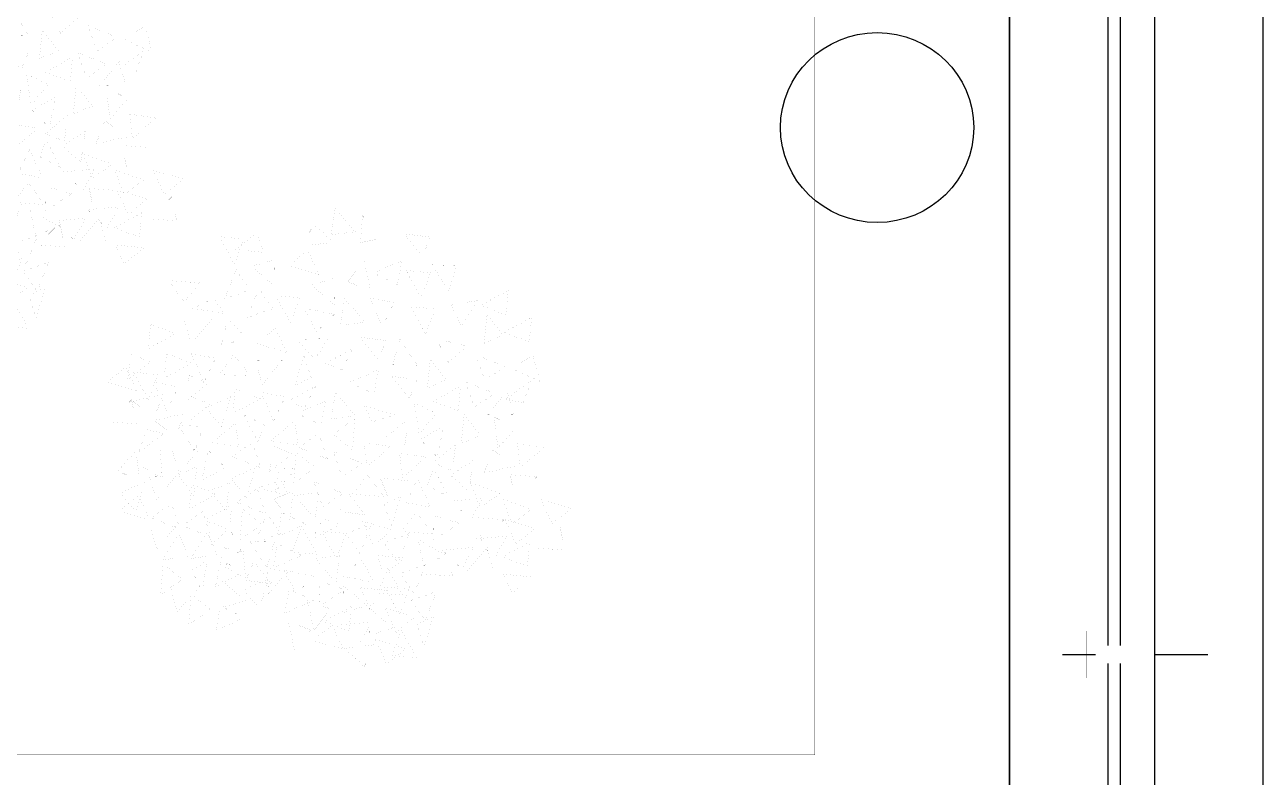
# Model space of a CAD drawing. Extents: x 7690 to 8871, y -6511 to -5312.
# Drawn here: x 8695.6 to 8778.2, y -6456.2 to -6406 of the extents above; entities that cross this region are included whole.
import ezdxf

# ---------------------------------------------------------------- set-up
doc = ezdxf.new("R2010")
doc.units = 0
doc.header["$MEASUREMENT"] = 0
doc.linetypes.add('LONG_DASHES', pattern=[1.5, 1, -0.5])
doc.layers.get('0').update_dxf_attribs({"linetype": 'CONTINUOUS'})
for name, color, linetype in [('A-NEU-GRUNDRISS', 7, 'CONTINUOUS'), ('BWZ121_GF-POLYGON', 7, 'CONTINUOUS'), ('BWZ122_NGF-POLYGON', 7, 'CONTINUOUS'), ('FM_OBJEKT_DOSE', 7, 'CONTINUOUS'), ('FM_OBJEKT_GESCHOSS', 7, 'CONTINUOUS'), ('FM_OBJEKT_MOEBEL', 7, 'CONTINUOUS'), ('FM_OBJEKT_RAUM', 7, 'CONTINUOUS'), ('Z1_POLYGONE_FLÄCHENNACHWEIS', 7, 'CONTINUOUS')]:
    doc.layers.add(name, color=color, linetype=linetype)

# ---------------------------------------------------------------- blocks, each defined once
blk = doc.blocks.new('*D22')
at = {"layer": 'FM_OBJEKT_GESCHOSS', "color": 250, "linetype": 'Continuous', "const_width": 0.00174}
blk.add_lwpolyline([(8161.6821, -6162.5566), (8161.6821, -6493.2646), (8778.2168, -6493.2646), (8778.2168, -5660.9834), (8447.5059, -5660.9834), (8447.5059, -5330.3032), (7830.9731, -5330.2744), (7830.9746, -5767.6758), (7720.7378, -5767.6758), (7720.7378, -5751.9277), (7704.9897, -5751.9277), (7704.9897, -5767.6758), (7720.7378, -5767.6758), (7720.7378, -5767.6758), (7830.9746, -5767.6758), (7830.9746, -6162.5566), (8161.6821, -6162.5566), (8246.5254, -6081.0605), (8246.5254, -6073.5806), (8330.5762, -6073.5806), (8330.5762, -6081.0605), (8246.5254, -6081.0605)], close=True, dxfattribs=at)
blk = doc.blocks.new('*D37')
at = {"layer": 'A-NEU-GRUNDRISS', "color": 250, "linetype": 'Continuous'}
for p, q in [((8778.2129, -6492.0801), (8778.2129, -6352.5137)), ((8778.2129, -6493.2612), (8778.2129, -6352.5137)), ((8761.2832, -6478.3008), (8761.2832, -6354.0884)), ((8770.9688, -6353.5068), (8770.9688, -6486.0181)), ((8767.8379, -6404.4814), (8767.8379, -6447.3955)), ((8768.666, -6404.4814), (8768.666, -6447.3955)), ((8764.8281, -6447.9858), (8767.0332, -6447.9863)), ((8770.9707, -6447.9863), (8774.5254, -6447.9863)), ((8767.8379, -6448.5767), (8767.8379, -6479.2852)), ((8768.666, -6448.5767), (8768.666, -6479.2852))]:
    blk.add_line(p, q, dxfattribs=at)
at = {"layer": 'A-NEU-GRUNDRISS', "color": 250, "linetype": 'Continuous', "const_width": 0.00174}
for points in [[(8769.4961, -6404.4814), (8767.0332, -6404.4814), (8767.0332, -6447.3955), (8769.4961, -6447.3955)], [(8766.4023, -6446.4111), (8761.2832, -6446.4111), (8761.2832, -6449.5605), (8766.4023, -6449.5605)], [(8769.4922, -6447.5923), (8767.0332, -6447.5923), (8767.0332, -6448.3794), (8769.4922, -6448.3794)], [(8770.9707, -6446.9932), (8769.791, -6446.9932), (8769.791, -6448.9795), (8770.9707, -6448.9795)], [(8774.5254, -6446.9463), (8772.7734, -6446.9463), (8772.7734, -6449.0923), (8774.5254, -6449.0923)], [(8769.4922, -6448.5767), (8767.0352, -6448.5767), (8767.0352, -6479.2852), (8769.4922, -6479.2852)]]:
    blk.add_lwpolyline(points, close=True, dxfattribs=at)
blk = doc.blocks.new('*D135')
at = {"layer": 'BWZ122_NGF-POLYGON', "color": 6, "linetype": 'Continuous', "const_width": 0.0139}
blk.add_lwpolyline([(8761.2852, -6349.167), (8761.2852, -6459.4028), (8760.1035, -6459.4028), (8760.1035, -6466.4897), (8748.291, -6466.4897), (8748.291, -6459.4028), (8760.1035, -6459.4028), (8761.2832, -6459.4028), (8761.2832, -6476.333), (8530.6563, -6476.333)], dxfattribs=at)
blk = doc.blocks.new('*D226')
at = {"layer": 'FM_OBJEKT_MOEBEL', "color": 8, "linetype": 'Continuous', "const_width": 0.00174}
for points in [[(8690.375, -6396.2632), (8690.1094, -6398.0347), (8691.7344, -6397.8413), (8690.375, -6396.2632)], [(8692.2109, -6396.769), (8692.084, -6398.5557), (8693.6875, -6398.2383), (8692.2109, -6396.769)], [(8690.2852, -6398.5366), (8688.957, -6397.333), (8688.2168, -6398.7915), (8690.2852, -6398.5366)], [(8695.0078, -6397.9756), (8696.2227, -6399.4609), (8696.7383, -6398.1924), (8695.0078, -6397.9756)], [(8686.3828, -6401.4883), (8686.3574, -6399.6973), (8684.7871, -6400.1514), (8686.3828, -6401.4883)], [(8689.291, -6400.6895), (8688.5605, -6399.0547), (8687.2969, -6400.0928), (8689.291, -6400.6895)], [(8692.3145, -6399.7363), (8691.2383, -6401.1675), (8692.7578, -6401.771), (8692.3145, -6399.7363)], [(8683.0215, -6402.3115), (8684.7109, -6401.7212), (8683.7832, -6400.374), (8683.0215, -6402.3115)], [(8692.9375, -6400.5859), (8694.5508, -6401.3638), (8694.8477, -6399.7554), (8692.9375, -6400.5859)], [(8696.123, -6402.2485), (8696.7617, -6400.5752), (8695.1348, -6400.416), (8696.123, -6402.2485)], [(8697.9727, -6401.8032), (8698.498, -6400.0913), (8696.8633, -6400.041), (8697.9727, -6401.8032)], [(8690.375, -6402.7344), (8690.3516, -6400.9434), (8688.7793, -6401.3975), (8690.375, -6402.7344)], [(8684.5332, -6403.5532), (8686.2246, -6402.9624), (8685.2969, -6401.6157), (8684.5332, -6403.5532)], [(8687.416, -6403.916), (8688.0293, -6402.2334), (8686.4004, -6402.0981), (8687.416, -6403.916)], [(8700.1094, -6402.7378), (8701.7813, -6403.3765), (8701.9414, -6401.7485), (8700.1094, -6402.7378)], [(8688.293, -6402.9219), (8689.1602, -6404.4897), (8690.332, -6403.3496), (8688.293, -6402.9219)], [(8691.0234, -6402.293), (8690.7578, -6404.0645), (8692.3828, -6403.8706), (8691.0234, -6402.293)], [(8693.5469, -6404.1563), (8694.3281, -6402.5449), (8692.7207, -6402.2441), (8693.5469, -6404.1563)], [(8696.4336, -6404.6616), (8697.0723, -6402.9883), (8695.4453, -6402.8291), (8696.4336, -6404.6616)], [(8699.9199, -6402.4297), (8698.1465, -6402.6802), (8698.7949, -6404.1816), (8699.9199, -6402.4297)], [(8682.7402, -6405.6304), (8684.3359, -6404.8164), (8683.2344, -6403.6074), (8682.7402, -6405.6304)], [(8700.5234, -6403.3691), (8700.332, -6405.2778), (8701.5938, -6404.7451), (8700.5234, -6403.3691)], [(8701.6699, -6404.5444), (8703.3438, -6405.1831), (8703.5039, -6403.5552), (8701.6699, -6404.5444)], [(8687.1484, -6405.8804), (8686.4082, -6404.249), (8685.1504, -6405.2944), (8687.1484, -6405.8804)], [(8692.0645, -6404.8745), (8693.2773, -6406.3599), (8693.793, -6405.0913), (8692.0645, -6404.8745)], [(8694.7168, -6404.9897), (8694.2207, -6406.7104), (8695.8555, -6406.7334), (8694.7168, -6404.9897)], [(8697.1426, -6404.9619), (8697.957, -6406.5576), (8699.166, -6405.4561), (8697.1426, -6404.9619)], [(8681.6328, -6407.8833), (8682.4121, -6406.27), (8680.8027, -6405.9736), (8681.6328, -6407.8833)], [(8684.7402, -6407.4336), (8683.6152, -6406.0396), (8682.6582, -6407.3662), (8684.7402, -6407.4336)], [(8696.7383, -6406.3428), (8696.5469, -6408.2515), (8697.8066, -6407.7188), (8696.7383, -6406.3428)], [(8699.7852, -6406.0537), (8700.375, -6407.7446), (8701.7227, -6406.8169), (8699.7852, -6406.0537)], [(8704.0723, -6407.8325), (8703.5938, -6406.1064), (8702.1875, -6406.9448), (8704.0723, -6407.8325)], [(8686.8652, -6406.4214), (8685.0742, -6406.4468), (8685.5273, -6408.0181), (8686.8652, -6406.4214)], [(8691.3691, -6407.8755), (8692.9824, -6408.6538), (8693.2773, -6407.0454), (8691.3691, -6407.8755)], [(8680.4336, -6409.1431), (8681.9199, -6407.9287), (8680.6504, -6407.4136), (8680.4336, -6409.1431)], [(8694.1309, -6407.4761), (8695.3438, -6408.9609), (8695.8594, -6407.6924), (8694.1309, -6407.4761)], [(8699.0938, -6407.8506), (8699.6836, -6409.5415), (8701.0313, -6408.6138), (8699.0938, -6407.8506)], [(8685.3945, -6408.9531), (8683.7188, -6408.3232), (8683.5664, -6409.9521), (8685.3945, -6408.9531)], [(8690.4082, -6408.54), (8690.1426, -6410.3115), (8691.7676, -6410.1177), (8690.4082, -6408.54)], [(8696.9336, -6409.1567), (8698.6172, -6409.7705), (8698.752, -6408.1406), (8696.9336, -6409.1567)], [(8700.5273, -6410.0469), (8702.3184, -6410.0215), (8701.8652, -6408.4502), (8700.5273, -6410.0469)], [(8687.834, -6409.9404), (8689.4453, -6410.7227), (8689.7461, -6409.1147), (8687.834, -6409.9404)], [(8695.9922, -6411.3228), (8697.1504, -6409.9575), (8695.6699, -6409.2651), (8695.9922, -6411.3228)], [(8686.127, -6411.7764), (8687.8984, -6412.0415), (8687.7051, -6410.4175), (8686.127, -6411.7764)], [(8691.709, -6410.2979), (8690.2695, -6411.3633), (8691.5547, -6412.3745), (8691.709, -6410.2979)], [(8698.998, -6410.0405), (8698.8066, -6411.9492), (8700.0684, -6411.4165), (8698.998, -6410.0405)], [(8697.6309, -6410.8179), (8696.0625, -6411.6836), (8697.2031, -6412.856), (8697.6309, -6410.8179)], [(8694.0918, -6412.146), (8692.3203, -6411.8809), (8692.5137, -6413.5049), (8694.0918, -6412.146)], [(8698.4297, -6412.0352), (8696.9434, -6413.2495), (8698.2129, -6413.7646), (8698.4297, -6412.0352)], [(8690.2676, -6412.5034), (8690.8535, -6414.1958), (8692.2031, -6413.2715), (8690.2676, -6412.5034)], [(8696.4648, -6412.874), (8694.6934, -6412.6089), (8694.8867, -6414.2329), (8696.4648, -6412.874)], [(8702.3535, -6413.48), (8700.9219, -6412.4028), (8700.3184, -6413.9229), (8702.3535, -6413.48)], [(8699.6035, -6413.0981), (8698.0918, -6414.0601), (8699.3047, -6415.1592), (8699.6035, -6413.0981)], [(8693.6289, -6415.4946), (8692.5625, -6414.0547), (8691.5508, -6415.3398), (8693.6289, -6415.4946)], [(8695.3047, -6414.46), (8693.3984, -6414.2339), (8693.9082, -6415.5044), (8695.3047, -6414.46)], [(8699.4355, -6414.5762), (8700.0762, -6416.249), (8701.3945, -6415.2817), (8699.4355, -6414.5762)], [(8698.6875, -6417.2646), (8696.9668, -6416.7681), (8696.9434, -6418.4033), (8698.6875, -6417.2646)], [(8695.3438, -6417.9697), (8693.6523, -6418.5601), (8694.5801, -6419.9072), (8695.3438, -6417.9697)]]:
    blk.add_lwpolyline(points, dxfattribs=at)
at = {"layer": 'FM_OBJEKT_MOEBEL', "color": 96, "linetype": 'Continuous', "const_width": 0.00174}
for points in [[(8683.7559, -6399.0239), (8685.666, -6399.2153), (8685.1328, -6397.9541), (8683.7559, -6399.0239)], [(8683.6563, -6399.9951), (8684.2949, -6398.3218), (8682.668, -6398.1626), (8683.6563, -6399.9951)], [(8679.2695, -6401.0894), (8680.334, -6402.5293), (8681.3457, -6401.2437), (8679.2695, -6401.0894)], [(8682.123, -6403.7017), (8680.332, -6403.7046), (8680.7676, -6405.2817), (8682.123, -6403.7017)], [(8679.748, -6404.6445), (8678.0742, -6404.0059), (8677.9141, -6405.6338), (8679.748, -6404.6445)], [(8687.8438, -6405.0137), (8689.0449, -6406.3418), (8689.9258, -6404.9629), (8687.8438, -6405.0137)], [(8676.541, -6407.7212), (8678.0273, -6406.5068), (8676.7578, -6405.9917), (8676.541, -6407.7212)], [(8680.8145, -6406.606), (8679.1406, -6405.9673), (8678.9824, -6407.5952), (8680.8145, -6406.606)], [(8677.1582, -6408.478), (8676.4258, -6406.8433), (8675.1621, -6407.8818), (8677.1582, -6408.478)], [(8677.9219, -6409.0342), (8678.5605, -6407.3608), (8676.9316, -6407.2017), (8677.9219, -6409.0342)], [(8679.1523, -6409.791), (8679.9297, -6408.1777), (8678.3203, -6407.8813), (8679.1523, -6409.791)], [(8676.8867, -6409.1382), (8678.3184, -6410.2153), (8678.9219, -6408.6953), (8676.8867, -6409.1382)], [(8680.5664, -6410.5562), (8682.0508, -6409.3418), (8680.7813, -6408.8267), (8680.5664, -6410.5562)], [(8686.2832, -6410.4546), (8687.0625, -6408.8413), (8685.4531, -6408.5449), (8686.2832, -6410.4546)], [(8675.334, -6410.5176), (8677.1211, -6410.646), (8676.8027, -6409.0415), (8675.334, -6410.5176)], [(8683.4141, -6408.8423), (8681.7793, -6409.5737), (8682.8184, -6410.8374), (8683.4141, -6408.8423)], [(8678.3027, -6410.415), (8679.7324, -6411.4917), (8680.3359, -6409.9717), (8678.3027, -6410.415)], [(8695.2891, -6410.3281), (8693.7813, -6411.5151), (8695.041, -6412.0532), (8695.2891, -6410.3281)], [(8701.2539, -6412.2534), (8702.457, -6410.9268), (8700.998, -6410.1865), (8701.2539, -6412.2534)], [(8681.0195, -6412.5234), (8681.5723, -6410.8198), (8679.9395, -6410.7437), (8681.0195, -6412.5234)], [(8682.1699, -6411.9248), (8683.9414, -6412.1895), (8683.748, -6410.5654), (8682.1699, -6411.9248)], [(8689.877, -6412.9868), (8689.291, -6411.2944), (8687.9414, -6412.2188), (8689.877, -6412.9868)], [(8685.4551, -6413.5933), (8684.8652, -6411.9023), (8683.5176, -6412.8301), (8685.4551, -6413.5933)], [(8686.0059, -6413.8359), (8687.5137, -6412.6484), (8686.2539, -6412.1104), (8686.0059, -6413.8359)], [(8704.3281, -6412.21), (8702.5566, -6411.9448), (8702.75, -6413.5688), (8704.3281, -6412.21)], [(8677.1016, -6412.4448), (8675.8984, -6413.771), (8677.3574, -6414.5117), (8677.1016, -6412.4448)], [(8678.6953, -6412.1831), (8677.4297, -6413.4521), (8678.8535, -6414.2598), (8678.6953, -6412.1831)], [(8681.2988, -6412.3535), (8679.5098, -6412.3784), (8679.9629, -6413.9497), (8681.2988, -6412.3535)], [(8681.4883, -6414.4355), (8683.0547, -6413.5698), (8681.9141, -6412.3975), (8681.4883, -6414.4355)], [(8687.6289, -6414.625), (8689.0684, -6413.5601), (8687.7832, -6412.5483), (8687.6289, -6414.625)], [(8680.957, -6415.437), (8681.1484, -6413.5283), (8679.8887, -6414.061), (8680.957, -6415.437)], [(8685.0586, -6413.5703), (8683.4277, -6414.3105), (8684.4727, -6415.5684), (8685.0586, -6413.5703)], [(8677.6816, -6414.5308), (8676.0469, -6415.2622), (8677.084, -6416.5259), (8677.6816, -6414.5308)], [(8679.791, -6414.1167), (8678, -6414.1421), (8678.4551, -6415.7134), (8679.791, -6414.1167)], [(8683.127, -6416.4858), (8683.3184, -6414.5771), (8682.0566, -6415.1099), (8683.127, -6416.4858)], [(8688.9707, -6414.5117), (8689.5586, -6416.2041), (8690.9063, -6415.2793), (8688.9707, -6414.5117)], [(8695.9023, -6414.2891), (8695.125, -6415.9023), (8696.7324, -6416.1987), (8695.9023, -6414.2891)], [(8703.8613, -6414.1709), (8702.0762, -6414.0425), (8702.3926, -6415.647), (8703.8613, -6414.1709)], [(8678.0059, -6417.0444), (8677.2734, -6415.4097), (8676.0098, -6416.4482), (8678.0059, -6417.0444)], [(8682.4805, -6415.313), (8680.7988, -6414.6992), (8680.6641, -6416.3291), (8682.4805, -6415.313)], [(8685.7656, -6416.6465), (8685.1738, -6414.9556), (8683.8281, -6415.8833), (8685.7656, -6416.6465)], [(8687.3613, -6417.0454), (8687.5879, -6415.1401), (8686.3164, -6415.6499), (8687.3613, -6417.0454)], [(8689.0332, -6417.0063), (8689.2988, -6415.2349), (8687.6738, -6415.4287), (8689.0332, -6417.0063)], [(8692.4004, -6416.7227), (8691.2148, -6415.2158), (8690.6758, -6416.4751), (8692.4004, -6416.7227)], [(8680.0566, -6417.6763), (8679.4668, -6415.9854), (8678.1191, -6416.9131), (8680.0566, -6417.6763)], [(8681.6582, -6417.0645), (8683.332, -6417.7026), (8683.4922, -6416.0752), (8681.6582, -6417.0645)], [(8698.1543, -6415.7974), (8699.4375, -6417.0459), (8700.2285, -6415.6138), (8698.1543, -6415.7974)], [(8701.5566, -6415.6455), (8702.1973, -6417.3184), (8703.5156, -6416.3516), (8701.5566, -6415.6455)], [(8704.1367, -6415.6855), (8704.8691, -6417.3203), (8706.1328, -6416.2817), (8704.1367, -6415.6855)], [(8682.1191, -6418.1958), (8681.5273, -6416.5049), (8680.1816, -6417.4326), (8682.1191, -6418.1958)], [(8684.0469, -6418.3979), (8685.4863, -6417.3325), (8684.2012, -6416.3213), (8684.0469, -6418.3979)], [(8685.0723, -6418.5566), (8686.7637, -6417.9658), (8685.8359, -6416.6191), (8685.0723, -6418.5566)], [(8688.4395, -6417.3374), (8686.8262, -6416.5596), (8686.5313, -6418.168), (8688.4395, -6417.3374)], [(8696.875, -6417.9824), (8695.8105, -6416.5425), (8694.7988, -6417.8276), (8696.875, -6417.9824)], [(8701.6621, -6417.0356), (8699.875, -6416.9072), (8700.1934, -6418.5117), (8701.6621, -6417.0356)], [(8701.7285, -6417.0239), (8702.459, -6418.6587), (8703.7227, -6417.6201), (8701.7285, -6417.0239)], [(8679.8301, -6417.4326), (8678.0391, -6417.4355), (8678.4727, -6419.0122), (8679.8301, -6417.4326)], [(8680.7383, -6419.6328), (8682.5117, -6419.3818), (8681.8652, -6417.8804), (8680.7383, -6419.6328)], [(8684.1523, -6419.2017), (8683.3379, -6417.6064), (8682.1289, -6418.708), (8684.1523, -6419.2017)], [(8688.168, -6417.5132), (8687.5391, -6419.1899), (8689.168, -6419.3403), (8688.168, -6417.5132)], [(8690.498, -6419.6323), (8691.1113, -6417.9497), (8689.4824, -6417.8145), (8690.498, -6419.6323)], [(8692.8027, -6417.3589), (8691.1113, -6417.9497), (8692.0391, -6419.2964), (8692.8027, -6417.3589)], [(8692.2227, -6417.147), (8692.9629, -6418.7778), (8694.2207, -6417.7329), (8692.2227, -6417.147)], [(8703.9199, -6418.9341), (8705.707, -6419.0625), (8705.3887, -6417.458), (8703.9199, -6418.9341)], [(8678.8359, -6419.7305), (8680.6094, -6419.48), (8679.9609, -6417.978), (8678.8359, -6419.7305)], [(8685.834, -6420.2231), (8686.332, -6418.5024), (8684.6953, -6418.48), (8685.834, -6420.2231)], [(8688.1563, -6419.4312), (8686.543, -6418.6528), (8686.2461, -6420.2612), (8688.1563, -6419.4312)], [(8695.9375, -6418.3774), (8696.3027, -6420.1309), (8697.7578, -6419.3867), (8695.9375, -6418.3774)], [(8699.7617, -6418.3193), (8701.0469, -6419.5679), (8701.8379, -6418.1357), (8699.7617, -6418.3193)], [(8701.5469, -6419.519), (8703.2207, -6420.1577), (8703.3809, -6418.5298), (8701.5469, -6419.519)], [(8682.3965, -6421.5347), (8683.9648, -6420.6689), (8682.8242, -6419.4966), (8682.3965, -6421.5347)], [(8684.2305, -6418.8838), (8682.9805, -6420.168), (8684.4141, -6420.958), (8684.2305, -6418.8838)], [(8690.4473, -6421.2148), (8690.7109, -6419.4434), (8689.0879, -6419.6372), (8690.4473, -6421.2148)], [(8695.0508, -6419.6021), (8693.1426, -6419.4106), (8693.6758, -6420.6719), (8695.0508, -6419.6021)], [(8696.4395, -6420.6709), (8698.2266, -6420.7988), (8697.9082, -6419.1948), (8696.4395, -6420.6709)], [(8697.5508, -6419.0718), (8698.834, -6420.3203), (8699.625, -6418.8882), (8697.5508, -6419.0718)], [(8699.1719, -6420.4624), (8700.9629, -6420.459), (8700.5273, -6418.8823), (8699.1719, -6420.4624)], [(8678.7461, -6422.0684), (8680.1855, -6421.0029), (8678.9004, -6419.9917), (8678.7461, -6422.0684)], [(8686.168, -6421.3062), (8684.9531, -6419.8208), (8684.4395, -6421.0894), (8686.168, -6421.3062)], [(8685.9434, -6421.9922), (8687.1973, -6420.54), (8685.8594, -6420.251), (8685.9434, -6421.9922)], [(8686.9375, -6420.3896), (8687.8027, -6421.9575), (8688.9746, -6420.8169), (8686.9375, -6420.3896)], [(8693.002, -6421.2417), (8692.1348, -6419.6738), (8690.9629, -6420.814), (8693.002, -6421.2417)], [(8693.8789, -6420.248), (8693.2656, -6421.9307), (8694.8945, -6422.0654), (8693.8789, -6420.248)], [(8696.4258, -6420.0386), (8694.7344, -6420.6289), (8695.6621, -6421.9761), (8696.4258, -6420.0386)], [(8682.8359, -6421.0864), (8682.8379, -6422.8774), (8684.416, -6422.4429), (8682.8359, -6421.0864)], [(8685.9141, -6420.9819), (8684.2891, -6421.7378), (8685.3457, -6422.9858), (8685.9141, -6420.9819)], [(8691.0898, -6421.7095), (8689.3848, -6421.1567), (8689.3086, -6422.7905), (8691.0898, -6421.7095)], [(8703.5488, -6420.8647), (8701.6406, -6420.6733), (8702.1738, -6421.9346), (8703.5488, -6420.8647)], [(8681.2168, -6421.6182), (8679.4258, -6421.6216), (8679.8613, -6423.1982), (8681.2168, -6421.6182)], [(8680.6172, -6424.0723), (8682.0566, -6423.0068), (8680.7715, -6421.9956), (8680.6172, -6424.0723)], [(8688.9395, -6422.436), (8687.3262, -6421.6577), (8687.0313, -6423.2661), (8688.9395, -6422.436)], [(8690.918, -6421.4297), (8690.9434, -6423.2202), (8692.5156, -6422.7661), (8690.918, -6421.4297)], [(8694.002, -6421.7715), (8692.0938, -6421.5801), (8692.627, -6422.8413), (8694.002, -6421.7715)], [(8694.6855, -6423.3521), (8695.3242, -6421.6787), (8693.6973, -6421.5195), (8694.6855, -6423.3521)], [(8697.1563, -6421.8306), (8695.4648, -6422.4214), (8696.3926, -6423.7681), (8697.1563, -6421.8306)], [(8684.3496, -6423.5781), (8682.7363, -6422.7998), (8682.4395, -6424.4082), (8684.3496, -6423.5781)], [(8688.9805, -6424.4272), (8690.0566, -6422.9961), (8688.5371, -6422.3926), (8688.9805, -6424.4272)], [(8689.6367, -6423.8232), (8691.3086, -6424.4619), (8691.4688, -6422.834), (8689.6367, -6423.8232)], [(8692.6816, -6422.938), (8692.707, -6424.729), (8694.2793, -6424.2749), (8692.6816, -6422.938)], [(8693.7285, -6422.9067), (8694.4609, -6424.5415), (8695.7246, -6423.5029), (8693.7285, -6422.9067)], [(8687.7031, -6425.8418), (8688.7813, -6424.4106), (8687.2598, -6423.8071), (8687.7031, -6425.8418)], [(8690.9277, -6425.6855), (8690.1953, -6424.0508), (8688.9316, -6425.0894), (8690.9277, -6425.6855)], [(8690.748, -6424.0347), (8692.0176, -6425.2988), (8692.8242, -6423.877), (8690.748, -6424.0347)], [(8694.8027, -6424.4146), (8694.1875, -6426.0972), (8695.8184, -6426.2319), (8694.8027, -6424.4146)], [(8693.0957, -6425.0483), (8693.8281, -6426.6831), (8695.0918, -6425.6445), (8693.0957, -6425.0483)], [(8691.0098, -6425.627), (8692.3359, -6426.8306), (8693.0762, -6425.3721), (8691.0098, -6425.627)]]:
    blk.add_lwpolyline(points, dxfattribs=at)
at = {"layer": 'FM_OBJEKT_MOEBEL', "color": 8, "linetype": 'Continuous', "const_width": 0.00174}
for points in [[(8682.9492, -6403.2739), (8682.3086, -6402.2661), (8680.8848, -6402.9521)], [(8687.7051, -6408.0786), (8688.793, -6407.5869), (8688.3145, -6406.0815)], [(8689.7188, -6406.625), (8690.8359, -6407.0464), (8691.5625, -6405.644)], [(8701.7852, -6408.9917), (8702.9512, -6409.251), (8703.4707, -6407.7603)], [(8687.2422, -6409.127), (8688.3594, -6409.5488), (8689.0859, -6408.1465)], [(8692.3516, -6409.4419), (8692.8418, -6410.5298), (8694.3477, -6410.0518)], [(8687.8242, -6413.6353), (8686.6328, -6413.5884), (8686.3867, -6415.1489)], [(8696.9746, -6413.6563), (8696.5527, -6414.7734), (8697.957, -6415.5)], [(8694.752, -6415.4893), (8693.6641, -6415.981), (8694.1406, -6417.4863)]]:
    blk.add_lwpolyline(points, close=True, dxfattribs=at)
at = {"layer": 'FM_OBJEKT_MOEBEL', "color": 96, "linetype": 'Continuous', "const_width": 0.00174}
for points in [[(8685.2402, -6411.8457), (8685.6621, -6410.7285), (8684.2598, -6410.002)], [(8678.9746, -6411.2979), (8677.8105, -6411.0381), (8677.2891, -6412.5293)], [(8687.3008, -6415.5049), (8686.8086, -6414.417), (8685.3027, -6414.895)], [(8690.7012, -6417.3638), (8689.584, -6416.9424), (8688.8574, -6418.3447)], [(8681.8398, -6419.7808), (8680.832, -6420.4214), (8681.5176, -6421.8442)], [(8696.9375, -6423.5225), (8695.8496, -6424.0142), (8696.3262, -6425.5195)]]:
    blk.add_lwpolyline(points, close=True, dxfattribs=at)
blk = doc.blocks.new('*D227')
at = {"layer": 'FM_OBJEKT_MOEBEL', "color": 8, "linetype": 'Continuous', "const_width": 0.00174}
for points in [[(8716.2656, -6418.2207), (8716, -6419.9922), (8717.625, -6419.7983), (8716.2656, -6418.2207)], [(8718.1035, -6418.7266), (8717.9746, -6420.5132), (8719.5781, -6420.1953), (8718.1035, -6418.7266)], [(8716.1758, -6420.4941), (8714.8496, -6419.2905), (8714.1094, -6420.749), (8716.1758, -6420.4941)], [(8720.8984, -6419.9331), (8722.1133, -6421.4185), (8722.6289, -6420.1499), (8720.8984, -6419.9331)], [(8715.1816, -6422.6465), (8714.4512, -6421.0117), (8713.1875, -6422.0503), (8715.1816, -6422.6465)], [(8712.2734, -6423.4453), (8712.248, -6421.6543), (8710.6777, -6422.1084), (8712.2734, -6423.4453)], [(8718.2051, -6421.6938), (8717.1289, -6423.125), (8718.6484, -6423.7285), (8718.2051, -6421.6938)], [(8718.8301, -6422.543), (8720.4434, -6423.3213), (8720.7383, -6421.7129), (8718.8301, -6422.543)], [(8723.8633, -6423.7607), (8724.3887, -6422.0488), (8722.7539, -6421.998), (8723.8633, -6423.7607)], [(8708.9121, -6424.269), (8710.6035, -6423.6782), (8709.6758, -6422.3315), (8708.9121, -6424.269)], [(8722.0137, -6424.2061), (8722.6523, -6422.5327), (8721.0254, -6422.3735), (8722.0137, -6424.2061)], [(8710.4238, -6425.5103), (8712.1152, -6424.9199), (8711.1875, -6423.5728), (8710.4238, -6425.5103)], [(8716.2676, -6424.6914), (8716.2422, -6422.9004), (8714.6699, -6423.355), (8716.2676, -6424.6914)], [(8726, -6424.6953), (8727.6738, -6425.334), (8727.832, -6423.7061), (8726, -6424.6953)], [(8713.3066, -6425.873), (8713.9219, -6424.1904), (8712.291, -6424.0557), (8713.3066, -6425.873)], [(8716.9141, -6424.2505), (8716.6484, -6426.022), (8718.2734, -6425.8281), (8716.9141, -6424.2505)], [(8719.4375, -6426.1133), (8720.2207, -6424.502), (8718.6133, -6424.2017), (8719.4375, -6426.1133)], [(8725.8125, -6424.3867), (8724.0371, -6424.6372), (8724.6855, -6426.1392), (8725.8125, -6424.3867)], [(8714.1855, -6424.8794), (8715.0508, -6426.4473), (8716.2227, -6425.3066), (8714.1855, -6424.8794)], [(8722.3242, -6426.6191), (8722.9629, -6424.9458), (8721.3359, -6424.7866), (8722.3242, -6426.6191)], [(8726.4141, -6425.3262), (8726.2227, -6427.2354), (8727.4844, -6426.7026), (8726.4141, -6425.3262)], [(8708.6309, -6427.5874), (8710.2266, -6426.7734), (8709.125, -6425.5645), (8708.6309, -6427.5874)], [(8727.5625, -6426.5015), (8729.2344, -6427.1401), (8729.3945, -6425.5127), (8727.5625, -6426.5015)], [(8713.0391, -6427.8374), (8712.2988, -6426.2065), (8711.041, -6427.2515), (8713.0391, -6427.8374)], [(8717.9551, -6426.832), (8719.1699, -6428.3169), (8719.6836, -6427.0483), (8717.9551, -6426.832)], [(8720.6074, -6426.9473), (8720.1113, -6428.668), (8721.7461, -6428.6904), (8720.6074, -6426.9473)], [(8723.0332, -6426.9194), (8723.8477, -6428.5146), (8725.0566, -6427.4131), (8723.0332, -6426.9194)], [(8707.5254, -6429.8403), (8708.3027, -6428.2271), (8706.6953, -6427.9307), (8707.5254, -6429.8403)], [(8710.6309, -6429.3911), (8709.5059, -6427.9971), (8708.5488, -6429.3237), (8710.6309, -6429.3911)], [(8712.7559, -6428.3789), (8710.9648, -6428.4043), (8711.418, -6429.9756), (8712.7559, -6428.3789)], [(8722.6289, -6428.3003), (8722.4375, -6430.209), (8723.6992, -6429.6763), (8722.6289, -6428.3003)], [(8725.6758, -6428.0112), (8726.2656, -6429.7021), (8727.6133, -6428.7744), (8725.6758, -6428.0112)], [(8729.9629, -6429.79), (8729.4844, -6428.064), (8728.0801, -6428.9019), (8729.9629, -6429.79)], [(8706.3262, -6431.1001), (8707.8105, -6429.8857), (8706.541, -6429.3706), (8706.3262, -6431.1001)], [(8717.2598, -6429.833), (8718.873, -6430.6108), (8719.1699, -6429.0024), (8717.2598, -6429.833)], [(8720.0215, -6429.4331), (8721.2363, -6430.9185), (8721.75, -6429.6499), (8720.0215, -6429.4331)], [(8711.2852, -6430.9106), (8709.6094, -6430.2808), (8709.459, -6431.9092), (8711.2852, -6430.9106)], [(8722.8242, -6431.1138), (8724.5078, -6431.728), (8724.6426, -6430.0977), (8722.8242, -6431.1138)], [(8724.9844, -6429.8081), (8725.5742, -6431.499), (8726.9219, -6430.5713), (8724.9844, -6429.8081)], [(8713.7246, -6431.8975), (8715.3359, -6432.6797), (8715.6367, -6431.0723), (8713.7246, -6431.8975)], [(8716.2988, -6430.4976), (8716.0352, -6432.269), (8717.6582, -6432.0752), (8716.2988, -6430.4976)], [(8726.4199, -6432.0044), (8728.209, -6431.979), (8727.7559, -6430.4077), (8726.4199, -6432.0044)], [(8721.8828, -6433.2798), (8723.043, -6431.915), (8721.5605, -6431.2227), (8721.8828, -6433.2798)], [(8712.0176, -6433.7339), (8713.7891, -6433.9985), (8713.5957, -6432.3745), (8712.0176, -6433.7339)], [(8717.5996, -6432.2554), (8716.1602, -6433.3203), (8717.4453, -6434.332), (8717.5996, -6432.2554)], [(8723.5215, -6432.7754), (8721.9551, -6433.6406), (8723.0957, -6434.813), (8723.5215, -6432.7754)], [(8724.8887, -6431.998), (8724.6973, -6433.9067), (8725.959, -6433.374), (8724.8887, -6431.998)], [(8719.9824, -6434.103), (8718.2109, -6433.8384), (8718.4043, -6435.4624), (8719.9824, -6434.103)], [(8724.3203, -6433.9922), (8722.8359, -6435.2065), (8724.1035, -6435.7217), (8724.3203, -6433.9922)], [(8728.2441, -6435.437), (8726.8145, -6434.3604), (8726.2109, -6435.8804), (8728.2441, -6435.437)], [(8716.1582, -6434.4604), (8716.7461, -6436.1528), (8718.0938, -6435.2285), (8716.1582, -6434.4604)], [(8722.3555, -6434.8311), (8720.584, -6434.5664), (8720.7773, -6436.1904), (8722.3555, -6434.8311)], [(8725.4941, -6435.0557), (8723.9844, -6436.0176), (8725.1953, -6437.1162), (8725.4941, -6435.0557)], [(8719.5195, -6437.4517), (8718.4531, -6436.0117), (8717.4414, -6437.2974), (8719.5195, -6437.4517)], [(8721.1953, -6436.417), (8719.2891, -6436.1909), (8719.7988, -6437.4619), (8721.1953, -6436.417)], [(8725.3262, -6436.5337), (8725.9668, -6438.2061), (8727.2852, -6437.2393), (8725.3262, -6436.5337)], [(8724.5781, -6439.2222), (8722.8574, -6438.7256), (8722.8359, -6440.3608), (8724.5781, -6439.2222)], [(8721.2344, -6439.9268), (8719.543, -6440.5176), (8720.4707, -6441.8643), (8721.2344, -6439.9268)]]:
    blk.add_lwpolyline(points, dxfattribs=at)
at = {"layer": 'FM_OBJEKT_MOEBEL', "color": 96, "linetype": 'Continuous', "const_width": 0.00174}
for points in [[(8709.5488, -6421.9526), (8710.1875, -6420.2793), (8708.5586, -6420.1201), (8709.5488, -6421.9526)], [(8709.6465, -6420.9814), (8711.5566, -6421.1729), (8711.0234, -6419.9116), (8709.6465, -6420.9814)], [(8705.1602, -6423.0469), (8706.2246, -6424.4863), (8707.2363, -6423.2012), (8705.1602, -6423.0469)], [(8705.6387, -6426.6021), (8703.9648, -6425.9634), (8703.8066, -6427.5913), (8705.6387, -6426.6021)], [(8708.0156, -6425.6587), (8706.2246, -6425.6621), (8706.6582, -6427.2388), (8708.0156, -6425.6587)], [(8713.7344, -6426.9712), (8714.9355, -6428.2988), (8715.8164, -6426.9199), (8713.7344, -6426.9712)], [(8702.4316, -6429.6787), (8703.918, -6428.4644), (8702.6484, -6427.9492), (8702.4316, -6429.6787)], [(8706.7051, -6428.5635), (8705.0313, -6427.9248), (8704.873, -6429.5527), (8706.7051, -6428.5635)], [(8703.0488, -6430.4355), (8702.3164, -6428.8008), (8701.0547, -6429.8394), (8703.0488, -6430.4355)], [(8703.8125, -6430.9912), (8704.4512, -6429.3179), (8702.8223, -6429.1587), (8703.8125, -6430.9912)], [(8705.043, -6431.748), (8705.8203, -6430.1353), (8704.2129, -6429.8384), (8705.043, -6431.748)], [(8701.2266, -6432.4746), (8703.0117, -6432.603), (8702.6953, -6430.9985), (8701.2266, -6432.4746)], [(8702.7793, -6431.0957), (8704.209, -6432.1729), (8704.8125, -6430.6523), (8702.7793, -6431.0957)], [(8706.457, -6432.5137), (8707.9414, -6431.2993), (8706.6738, -6430.7842), (8706.457, -6432.5137)], [(8709.3047, -6430.7993), (8707.6699, -6431.5313), (8708.709, -6432.7944), (8709.3047, -6430.7993)], [(8712.1758, -6432.4121), (8712.9531, -6430.7988), (8711.3438, -6430.5024), (8712.1758, -6432.4121)], [(8704.1934, -6432.3721), (8705.625, -6433.4492), (8706.2285, -6431.9287), (8704.1934, -6432.3721)], [(8706.9102, -6434.481), (8707.4629, -6432.7773), (8705.8301, -6432.7012), (8706.9102, -6434.481)], [(8708.0605, -6433.8818), (8709.832, -6434.147), (8709.6387, -6432.5229), (8708.0605, -6433.8818)], [(8721.1797, -6432.2852), (8719.6719, -6433.4727), (8720.9316, -6434.0107), (8721.1797, -6432.2852)], [(8727.1445, -6434.2104), (8728.3496, -6432.8843), (8726.8906, -6432.144), (8727.1445, -6434.2104)], [(8715.7676, -6434.9443), (8715.1816, -6433.252), (8713.832, -6434.1763), (8715.7676, -6434.9443)], [(8702.9922, -6434.4019), (8701.7891, -6435.7285), (8703.248, -6436.4688), (8702.9922, -6434.4019)], [(8704.5859, -6434.1406), (8703.3203, -6435.4092), (8704.7441, -6436.2168), (8704.5859, -6434.1406)], [(8707.1914, -6434.3105), (8705.4004, -6434.3359), (8705.8535, -6435.9072), (8707.1914, -6434.3105)], [(8707.3789, -6436.3931), (8708.9473, -6435.5273), (8707.8066, -6434.355), (8707.3789, -6436.3931)], [(8711.3457, -6435.5503), (8710.7559, -6433.8594), (8709.4082, -6434.7871), (8711.3457, -6435.5503)], [(8711.8984, -6435.793), (8713.4043, -6434.606), (8712.1445, -6434.0679), (8711.8984, -6435.793)], [(8730.2188, -6434.1675), (8728.4492, -6433.9023), (8728.6426, -6435.5264), (8730.2188, -6434.1675)], [(8713.5195, -6436.5825), (8714.959, -6435.5176), (8713.6738, -6434.5059), (8713.5195, -6436.5825)], [(8705.6816, -6436.0742), (8703.8906, -6436.0996), (8704.3457, -6437.6709), (8705.6816, -6436.0742)], [(8706.8477, -6437.3945), (8707.041, -6435.4858), (8705.7793, -6436.0186), (8706.8477, -6437.3945)], [(8710.9492, -6435.5278), (8709.3184, -6436.2676), (8710.3633, -6437.5259), (8710.9492, -6435.5278)], [(8729.752, -6436.1284), (8727.9668, -6436), (8728.2832, -6437.6045), (8729.752, -6436.1284)], [(8703.5723, -6436.4878), (8701.9375, -6437.2197), (8702.9746, -6438.4834), (8703.5723, -6436.4878)], [(8708.373, -6437.2705), (8706.6895, -6436.6567), (8706.5547, -6438.2866), (8708.373, -6437.2705)], [(8709.0176, -6438.4434), (8709.2109, -6436.5342), (8707.9492, -6437.0669), (8709.0176, -6438.4434)], [(8711.6563, -6438.604), (8711.0664, -6436.9131), (8709.7188, -6437.8408), (8711.6563, -6438.604)], [(8714.8633, -6436.4688), (8715.4492, -6438.1611), (8716.7988, -6437.2368), (8714.8633, -6436.4688)], [(8721.7949, -6436.2466), (8721.0156, -6437.8599), (8722.625, -6438.1563), (8721.7949, -6436.2466)], [(8703.8965, -6439.0015), (8703.1641, -6437.3667), (8701.9004, -6438.4053), (8703.8965, -6439.0015)], [(8713.252, -6439.0024), (8713.4785, -6437.0977), (8712.209, -6437.6074), (8713.252, -6439.0024)], [(8714.9238, -6438.9639), (8715.1895, -6437.1924), (8713.5664, -6437.3857), (8714.9238, -6438.9639)], [(8718.293, -6438.6802), (8717.1055, -6437.1733), (8716.5664, -6438.4321), (8718.293, -6438.6802)], [(8724.0449, -6437.7549), (8725.3301, -6439.0029), (8726.1191, -6437.5708), (8724.0449, -6437.7549)], [(8727.4473, -6437.603), (8728.0879, -6439.2759), (8729.4082, -6438.3086), (8727.4473, -6437.603)], [(8730.0273, -6437.6431), (8730.7598, -6439.2778), (8732.0234, -6438.2393), (8730.0273, -6437.6431)], [(8705.9473, -6439.6338), (8705.3574, -6437.9429), (8704.0098, -6438.8706), (8705.9473, -6439.6338)], [(8708.0098, -6440.1533), (8707.4199, -6438.4624), (8706.0723, -6439.3901), (8708.0098, -6440.1533)], [(8707.5508, -6439.0215), (8709.2227, -6439.6602), (8709.3828, -6438.0322), (8707.5508, -6439.0215)], [(8709.9395, -6440.355), (8711.3789, -6439.29), (8710.0938, -6438.2783), (8709.9395, -6440.355)], [(8710.9629, -6440.5137), (8712.6543, -6439.9233), (8711.7266, -6438.5762), (8710.9629, -6440.5137)], [(8714.332, -6439.2949), (8712.7188, -6438.5166), (8712.4219, -6440.125), (8714.332, -6439.2949)], [(8722.7676, -6439.9395), (8721.7012, -6438.4995), (8720.6895, -6439.7852), (8722.7676, -6439.9395)], [(8705.7207, -6439.3896), (8703.9297, -6439.3931), (8704.3633, -6440.9697), (8705.7207, -6439.3896)], [(8718.6934, -6439.3164), (8717.0039, -6439.9067), (8717.9316, -6441.2539), (8718.6934, -6439.3164)], [(8718.1133, -6439.104), (8718.8535, -6440.7349), (8720.1133, -6439.6899), (8718.1133, -6439.104)], [(8727.5527, -6438.9932), (8725.7656, -6438.8647), (8726.084, -6440.4688), (8727.5527, -6438.9932)], [(8727.6191, -6438.9814), (8728.3516, -6440.6162), (8729.6133, -6439.5776), (8727.6191, -6438.9814)], [(8704.7266, -6441.6875), (8706.5, -6441.437), (8705.8535, -6439.9355), (8704.7266, -6441.6875)], [(8706.6309, -6441.5898), (8708.4043, -6441.3394), (8707.7559, -6439.8379), (8706.6309, -6441.5898)], [(8710.043, -6441.1592), (8709.2285, -6439.5635), (8708.0195, -6440.665), (8710.043, -6441.1592)], [(8714.0586, -6439.4707), (8713.4297, -6441.1475), (8715.0586, -6441.2979), (8714.0586, -6439.4707)], [(8716.3887, -6441.5894), (8717.0039, -6439.9067), (8715.373, -6439.772), (8716.3887, -6441.5894)], [(8725.6543, -6440.2769), (8726.9375, -6441.5254), (8727.7285, -6440.0933), (8725.6543, -6440.2769)], [(8729.8105, -6440.8911), (8731.5977, -6441.0195), (8731.2793, -6439.415), (8729.8105, -6440.8911)], [(8710.1211, -6440.8408), (8708.873, -6442.1255), (8710.3047, -6442.915), (8710.1211, -6440.8408)], [(8711.7266, -6442.1807), (8712.2227, -6440.4595), (8710.5879, -6440.437), (8711.7266, -6442.1807)], [(8714.0469, -6441.3882), (8712.4336, -6440.6104), (8712.1367, -6442.2188), (8714.0469, -6441.3882)], [(8721.8281, -6440.335), (8722.1934, -6442.0884), (8723.6504, -6441.3438), (8721.8281, -6440.335)], [(8723.4414, -6441.0293), (8724.7246, -6442.2773), (8725.5156, -6440.8452), (8723.4414, -6441.0293)], [(8725.0625, -6442.4194), (8726.8535, -6442.4165), (8726.418, -6440.8394), (8725.0625, -6442.4194)], [(8727.4395, -6441.4766), (8729.1113, -6442.1152), (8729.2715, -6440.4873), (8727.4395, -6441.4766)], [(8708.2871, -6443.4917), (8709.8555, -6442.626), (8708.7148, -6441.4536), (8708.2871, -6443.4917)], [(8712.0586, -6443.2637), (8710.8457, -6441.7783), (8710.3301, -6443.0469), (8712.0586, -6443.2637)], [(8716.3379, -6443.1724), (8716.6016, -6441.4009), (8714.9785, -6441.5942), (8716.3379, -6443.1724)], [(8718.8926, -6443.1992), (8718.0273, -6441.6309), (8716.8535, -6442.7715), (8718.8926, -6443.1992)], [(8720.9414, -6441.5591), (8719.0332, -6441.3677), (8719.5664, -6442.6289), (8720.9414, -6441.5591)], [(8722.3301, -6442.6279), (8724.1172, -6442.7563), (8723.7988, -6441.1519), (8722.3301, -6442.6279)], [(8704.6367, -6444.0254), (8706.0781, -6442.9604), (8704.793, -6441.9487), (8704.6367, -6444.0254)], [(8711.8359, -6443.9497), (8713.0879, -6442.4971), (8711.75, -6442.2085), (8711.8359, -6443.9497)], [(8712.8281, -6442.3467), (8713.6934, -6443.915), (8714.8672, -6442.7744), (8712.8281, -6442.3467)], [(8719.7695, -6442.2051), (8719.1563, -6443.8877), (8720.7852, -6444.0229), (8719.7695, -6442.2051)], [(8722.3164, -6441.9961), (8720.625, -6442.5864), (8721.5527, -6443.9336), (8722.3164, -6441.9961)], [(8729.4414, -6442.8223), (8727.5313, -6442.6304), (8728.0645, -6443.8921), (8729.4414, -6442.8223)], [(8708.7266, -6443.0439), (8708.7305, -6444.835), (8710.3066, -6444.4004), (8708.7266, -6443.0439)], [(8711.8047, -6442.9395), (8710.1797, -6443.6953), (8711.2383, -6444.9434), (8711.8047, -6442.9395)], [(8716.9805, -6443.6665), (8715.2773, -6443.1143), (8715.2012, -6444.748), (8716.9805, -6443.6665)], [(8716.8105, -6443.3867), (8716.8359, -6445.1777), (8718.4063, -6444.7236), (8716.8105, -6443.3867)], [(8719.8945, -6443.729), (8717.9844, -6443.5376), (8718.5176, -6444.7988), (8719.8945, -6443.729)], [(8720.5781, -6445.3091), (8721.2168, -6443.6357), (8719.5879, -6443.4766), (8720.5781, -6445.3091)], [(8707.1094, -6443.5757), (8705.3184, -6443.5786), (8705.752, -6445.1553), (8707.1094, -6443.5757)], [(8706.5078, -6446.0293), (8707.9473, -6444.9644), (8706.6621, -6443.9526), (8706.5078, -6446.0293)], [(8714.8301, -6444.3931), (8713.2188, -6443.6152), (8712.9219, -6445.2236), (8714.8301, -6444.3931)], [(8714.8711, -6446.3848), (8715.9473, -6444.9536), (8714.4277, -6444.3501), (8714.8711, -6446.3848)], [(8723.0469, -6443.7881), (8721.3574, -6444.3784), (8722.2832, -6445.7256), (8723.0469, -6443.7881)], [(8710.2402, -6445.5352), (8708.627, -6444.7573), (8708.3301, -6446.3657), (8710.2402, -6445.5352)], [(8715.5273, -6445.7808), (8717.2012, -6446.4189), (8717.3594, -6444.7915), (8715.5273, -6445.7808)], [(8718.5742, -6444.8955), (8718.5996, -6446.686), (8720.1699, -6446.2324), (8718.5742, -6444.8955)], [(8719.6191, -6444.8643), (8720.3516, -6446.499), (8721.6152, -6445.4604), (8719.6191, -6444.8643)], [(8713.5957, -6447.7993), (8714.6719, -6446.3682), (8713.1523, -6445.7646), (8713.5957, -6447.7993)], [(8716.8184, -6447.6431), (8716.0859, -6446.0083), (8714.8223, -6447.0469), (8716.8184, -6447.6431)], [(8716.6406, -6445.9922), (8717.9082, -6447.2563), (8718.7168, -6445.834), (8716.6406, -6445.9922)], [(8720.6934, -6446.3716), (8720.0781, -6448.0542), (8721.709, -6448.1895), (8720.6934, -6446.3716)], [(8716.9004, -6447.5845), (8718.2285, -6448.7881), (8718.9688, -6447.3296), (8716.9004, -6447.5845)], [(8718.9863, -6447.0059), (8719.7188, -6448.6406), (8720.9824, -6447.6021), (8718.9863, -6447.0059)]]:
    blk.add_lwpolyline(points, dxfattribs=at)
at = {"layer": 'FM_OBJEKT_MOEBEL', "color": 8, "linetype": 'Continuous', "const_width": 0.00174}
for points in [[(8708.8398, -6425.231), (8708.1992, -6424.2236), (8706.7754, -6424.9097)], [(8715.6113, -6428.582), (8716.7266, -6429.0039), (8717.4531, -6427.6016)], [(8713.5957, -6430.0361), (8714.6836, -6429.5444), (8714.207, -6428.0391)], [(8713.1328, -6431.0845), (8714.25, -6431.5063), (8714.9766, -6430.1035)], [(8727.6758, -6430.9492), (8728.8418, -6431.2085), (8729.3633, -6429.7173)], [(8718.2422, -6431.3994), (8718.7344, -6432.4873), (8720.2383, -6432.0093)], [(8713.7168, -6435.5928), (8712.5234, -6435.5459), (8712.2773, -6437.106)], [(8722.8652, -6435.6138), (8722.4453, -6436.7305), (8723.8477, -6437.4575)], [(8720.6426, -6437.4463), (8719.5547, -6437.938), (8720.0332, -6439.4438)]]:
    blk.add_lwpolyline(points, close=True, dxfattribs=at)
at = {"layer": 'FM_OBJEKT_MOEBEL', "color": 96, "linetype": 'Continuous', "const_width": 0.00174}
for points in [[(8711.1328, -6433.8032), (8711.5547, -6432.686), (8710.1504, -6431.9595)], [(8704.8652, -6433.2549), (8703.7012, -6432.9956), (8703.1797, -6434.4868)], [(8713.1914, -6437.4624), (8712.6992, -6436.3745), (8711.1934, -6436.8525)], [(8716.5918, -6439.3213), (8715.4746, -6438.8999), (8714.748, -6440.3022)], [(8707.7305, -6441.7383), (8706.7227, -6442.3789), (8707.4082, -6443.8018)], [(8722.8281, -6445.4795), (8721.7402, -6445.9717), (8722.2188, -6447.4771)]]:
    blk.add_lwpolyline(points, close=True, dxfattribs=at)
blk = doc.blocks.new('ZZUNIT_CIRCLE')
at = {"color": 0, "linetype": 'ByBlock'}
blk.add_circle((0, 0), 1, dxfattribs=at)
blk = doc.blocks.new('*D382')
at = {"layer": 'FM_OBJEKT_DOSE', "color": 7, "linetype": 'Continuous', "xscale": 6.452989299999999, "yscale": 6.3332055}
blk.add_blockref('ZZUNIT_CIRCLE', (8752.4531, -6412.8457), dxfattribs=at)

msp = doc.modelspace()

# ---------------------------------------------------------------- linework, layer by layer
at = {"layer": 'A-NEU-GRUNDRISS', "color": 6, "linetype": 'LONG_DASHES', "const_width": 0.00174}
msp.add_lwpolyline([(8762.0703, -6477.1196), (8177.8198, -6477.1196), (8177.8198, -6146.4116), (7847.1123, -6146.4116), (7847.1123, -5346.4131), (8431.3633, -5346.4131), (8431.3633, -5677.1211), (8762.0703, -5677.1211)], close=True, dxfattribs=at)
at = {"layer": 'BWZ121_GF-POLYGON', "color": 214, "linetype": 'Continuous', "const_width": 0.0139}
msp.add_lwpolyline([(8161.6782, -6162.5532), (8161.6782, -6493.2612), (8778.2129, -6493.2612), (8778.2129, -5660.98), (8447.502, -5660.98), (8447.502, -5330.2998), (7830.9697, -5330.2715), (7830.9712, -5767.6719), (7720.7344, -5767.6719), (7720.7344, -5751.9238), (7704.9868, -5751.9238), (7704.9868, -5767.6719), (7720.7344, -5767.6719), (7720.7344, -5767.6719), (7830.9712, -5767.6719), (7830.9712, -6162.5532), (8161.6782, -6162.5532), (8246.5215, -6081.0571), (8246.5215, -6073.5771), (8330.5723, -6073.5771), (8330.5723, -6081.0566), (8246.5215, -6081.0566)], close=True, dxfattribs=at)
at = {"layer": 'FM_OBJEKT_RAUM', "color": 6, "linetype": 'Continuous'}
msp.add_lwpolyline([(8761.2852, -6132.2383), (8761.2852, -6238.9312), (8760.1016, -6238.9312), (8760.1016, -6246.0176), (8748.291, -6246.0176), (8748.291, -6238.9312), (8760.1016, -6238.9312), (8761.2852, -6238.9312), (8761.2852, -6349.167), (8760.1016, -6349.167), (8748.291, -6349.167), (8748.291, -6356.2534), (8760.1016, -6356.2534), (8760.1016, -6349.167), (8761.2852, -6349.167), (8761.2852, -6459.4028), (8760.1016, -6459.4028), (8760.1016, -6466.4897), (8748.291, -6466.4897), (8748.291, -6459.4028), (8760.1016, -6459.4028), (8761.2832, -6459.4028), (8761.2832, -6476.333), (8530.6563, -6476.333)], dxfattribs=at)
at = {"layer": 'Z1_POLYGONE_FLÄCHENNACHWEIS', "color": 253, "linetype": 'Continuous', "const_width": 0.0139}
msp.add_lwpolyline([(8748.291, -6132.2373), (8748.291, -6132.2373), (8453.0156, -6132.2373), (8453.0156, -6135.7808), (8414.8262, -6135.7808), (8414.8262, -6234.5991), (8422.7012, -6234.5991), (8422.7012, -6250.3472), (8406.9531, -6250.3472), (8406.9531, -6234.5991), (8414.8262, -6234.5991), (8414.8262, -6135.7808), (8191.6001, -6135.7808), (8191.6001, -6454.6768), (8748.291, -6454.6768), (8748.291, -6132.2373)], dxfattribs=at)

# ---------------------------------------------------------------- block references
at = {"color": 0, "linetype": 'ByBlock'}
for name in ['*D22', '*D135', '*D226', '*D382', '*D227']:
    msp.add_blockref(name, (0, 0), dxfattribs=at)
at = {"color": 6, "linetype": 'ByBlock'}
msp.add_blockref('*D37', (0, 0), dxfattribs=at)

doc.saveas('drawing.dxf')
